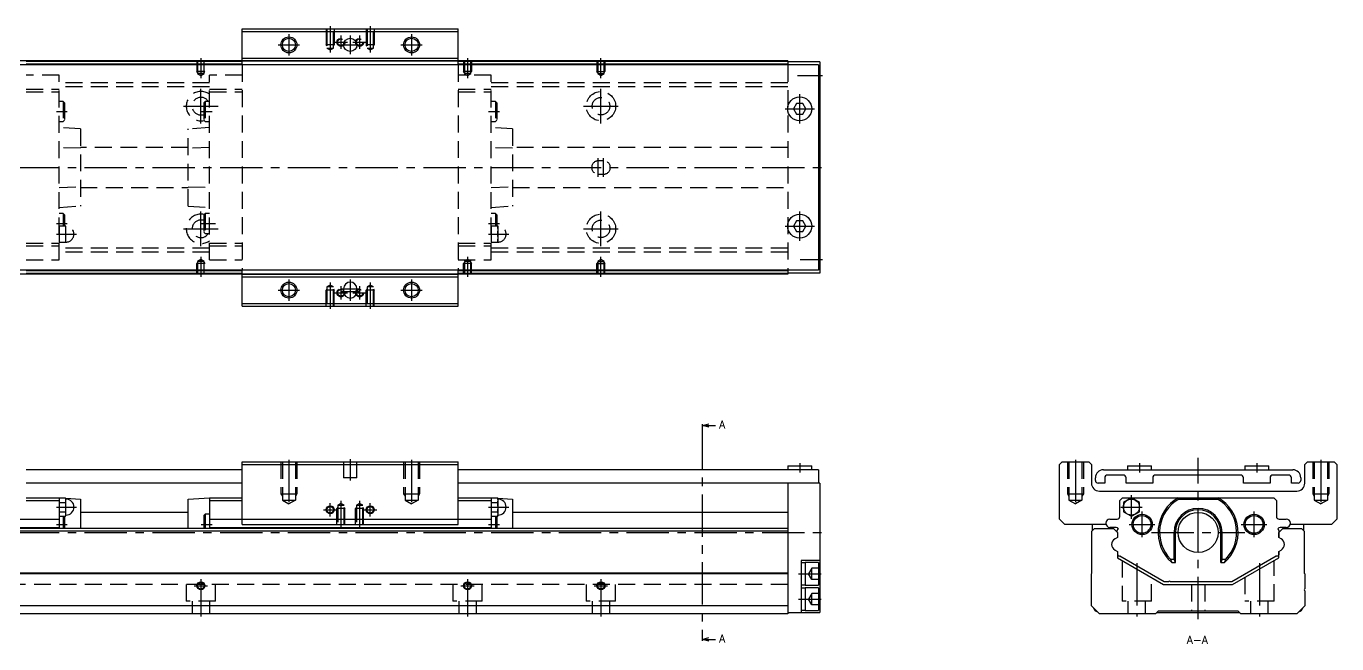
# Model space of a CAD drawing. Extents: x 0 to 934, y -8 to 230.
# Drawn here: x 442.9 to 934.3, y -1.3 to 230.4 of the extents above; entities that cross this region are included whole.
import ezdxf

# ---------------------------------------------------------------- set-up
doc = ezdxf.new("R2010")
doc.units = 0
doc.header["$LTSCALE"] = 0.5
doc.linetypes.add('CENTER', pattern=[50.8, 31.75, -6.35, 6.35, -6.35])
doc.linetypes.add('DASHED', pattern=[19.05, 12.7, -6.35])
for name, color, linetype in [('MSM_CENTER', 1, 'CENTER'), ('MSM_CONTINUOUS', 7, 'CONTINUOUS'), ('MSM_DASHED', 4, 'DASHED'), ('MSM_NARROW', 5, 'CONTINUOUS'), ('MSM_PART_NUMBER', 7, 'CONTINUOUS')]:
    doc.layers.add(name, color=color, linetype=linetype)
doc.styles.get("Standard").update_dxf_attribs({"font": 'txt.shx', "height": 3, "bigfont": 'bigfont.shx'})

msp = doc.modelspace()

# ---------------------------------------------------------------- linework, layer by layer
at = {"layer": 'MSM_CENTER'}
for p, q in [((541.4, 227.38), (541.4, 219.38)), ((556.9, 230.38), (556.9, 220.47)), ((560.9, 226.88), (560.9, 221.88)), ((564.4, 226.88), (564.4, 219.88)), ((567.9, 226.88), (567.9, 221.88)), ((571.9, 230.38), (571.9, 220.47)), ((587.4, 227.38), (587.4, 219.38)), ((537.4, 223.38), (545.4, 223.38)), ((558.4, 224.38), (563.4, 224.38)), ((560.9, 223.38), (567.9, 223.38)), ((565.4, 224.38), (570.4, 224.38)), ((583.4, 223.38), (591.4, 223.38)), ((508.4, 218.38), (508.4, 210.87)), ((608.4, 218.38), (608.4, 210.87)), ((658.4, 210.87), (658.4, 218.38)), ((732.07, 211.88), (741.4, 211.88)), ((508.4, 193.88), (508.4, 206.88)), ((658.4, 193.88), (658.4, 206.88)), ((732.9, 193.88), (732.9, 204.88)), ((454.2, 198.38), (458.3, 198.38)), ((501.9, 200.38), (514.9, 200.38)), ((508.5, 198.38), (512.6, 198.38)), ((616.2, 198.38), (620.3, 198.38)), ((651.9, 200.38), (664.9, 200.38)), ((727.4, 199.38), (738.4, 199.38)), ((185.4, 177.38), (742.4, 177.38)), ((657.4, 173.88), (657.4, 180.88)), ((659.4, 173.88), (659.4, 180.88)), ((508.4, 147.88), (508.4, 160.88)), ((658.4, 147.88), (658.4, 160.88)), ((732.9, 149.88), (732.9, 160.88)), ((454.2, 156.38), (458.3, 156.38)), ((454.2, 152.38), (461.8, 152.38)), ((501.9, 154.38), (514.9, 154.38)), ((508.5, 156.38), (512.6, 156.38)), ((509.8, 156.38), (513.9, 156.38)), ((616.2, 156.38), (620.3, 156.38)), ((616.2, 152.38), (623.8, 152.38)), ((651.9, 154.38), (664.9, 154.38)), ((727.4, 155.38), (738.4, 155.38)), ((508.4, 143.89), (508.4, 136.38)), ((608.4, 143.89), (608.4, 136.38)), ((658.4, 136.38), (658.4, 143.89)), ((733.07, 142.88), (741.4, 142.88)), ((541.4, 135.38), (541.4, 127.38)), ((556.9, 134.29), (556.9, 124.38)), ((560.9, 132.88), (560.9, 127.88)), ((564.4, 135.38), (564.4, 127.38)), ((567.9, 132.88), (567.9, 127.88)), ((571.9, 134.29), (571.9, 124.38)), ((587.4, 135.38), (587.4, 127.38)), ((537.4, 131.38), (545.4, 131.38)), ((558.4, 130.38), (563.4, 130.38)), ((560.9, 131.88), (567.9, 131.88)), ((560.9, 130.88), (567.9, 130.88)), ((565.4, 130.38), (570.4, 130.38)), ((583.4, 131.38), (591.4, 131.38)), ((696.28, 80.12), (696.28, 0.88)), ((541.4, 67.76), (541.4, 50.18)), ((564.4, 68), (564.4, 60)), ((587.4, 67.76), (587.4, 50.18)), ((732.9, 66.5), (732.9, 63)), ((836.27, 67.76), (836.27, 50.18)), ((860.27, 66.5), (860.27, 63)), ((882.27, 8), (882.27, 68.5)), ((904.27, 66.5), (904.27, 63)), ((928.27, 67.76), (928.27, 50.18)), ((857.27, 45.54), (857.27, 54.46)), ((454.2, 50), (461.8, 50)), ((556.9, 46.5), (556.9, 51.5)), ((560.9, 52.41), (560.9, 42.5)), ((567.9, 52.41), (567.9, 42.5)), ((571.9, 46.5), (571.9, 51.5)), ((616.2, 50), (623.8, 50)), ((853.27, 50), (861.27, 50)), ((554.4, 49), (559.4, 49)), ((569.4, 49), (574.4, 49)), ((861.27, 38.7), (861.27, 48.3)), ((903.27, 38.7), (903.27, 48.3)), ((185.4, 40.5), (742.4, 40.5)), ((454.2, 43.5), (458.3, 43.5)), ((508.5, 43.5), (512.6, 43.5)), ((616.2, 43.5), (620.3, 43.5)), ((856.47, 43.5), (866.07, 43.5)), ((864.77, 40.5), (899.77, 40.5)), ((898.47, 43.5), (908.07, 43.5)), ((732.4, 25), (740.9, 25)), ((859.27, 28.97), (859.27, 9)), ((905.27, 28.97), (905.27, 9)), ((505.9, 20.5), (510.9, 20.5)), ((508.4, 23), (508.4, 9)), ((605.9, 20.5), (610.9, 20.5)), ((608.4, 23), (608.4, 9)), ((655.9, 20.5), (660.9, 20.5)), ((658.4, 23), (658.4, 9)), ((732.4, 15.5), (740.9, 15.5))]:
    msp.add_line(p, q, dxfattribs=at)
at = {"layer": 'MSM_CONTINUOUS'}
for p, q in [((523.9, 215.88), (523.9, 229.38)), ((523.9, 229.38), (604.9, 229.38)), ((523.9, 228.38), (604.9, 228.38)), ((604.9, 215.88), (604.9, 229.38)), ((728.4, 217.38), (238.4, 217.38)), ((523.9, 217.18), (442.9, 217.18)), ((523.9, 218.38), (604.9, 218.38)), ((523.9, 217.38), (604.9, 217.38)), ((728.4, 217.18), (604.9, 217.18)), ((728.4, 217.38), (728.4, 215.88)), ((740.4, 216.98), (728.4, 216.98)), ((740.4, 216.98), (740.4, 137.78)), ((739.9, 215.88), (224.9, 215.88)), ((523.9, 216.18), (442.9, 216.18)), ((728.4, 216.18), (604.9, 216.18)), ((739.9, 215.88), (739.9, 138.88)), ((731.74, 201.38), (730.59, 199.38)), ((730.59, 199.38), (731.74, 197.38)), ((734.05, 201.38), (731.74, 201.38)), ((731.74, 197.38), (734.05, 197.38)), ((735.2, 199.38), (734.05, 201.38)), ((734.05, 197.38), (735.2, 199.38)), ((731.74, 157.38), (730.59, 155.38)), ((734.05, 157.38), (731.74, 157.38)), ((735.2, 155.38), (734.05, 157.38)), ((730.59, 155.38), (731.74, 153.38)), ((731.74, 153.38), (734.05, 153.38)), ((734.05, 153.38), (735.2, 155.38)), ((739.9, 138.88), (224.9, 138.88)), ((523.9, 138.58), (442.9, 138.58)), ((523.9, 125.38), (523.9, 138.88)), ((604.9, 125.38), (604.9, 138.88)), ((728.4, 138.58), (604.9, 138.58)), ((728.4, 138.88), (728.4, 137.38)), ((740.4, 137.78), (728.4, 137.78)), ((728.4, 137.38), (238.4, 137.38)), ((523.9, 137.58), (442.9, 137.58)), ((523.9, 137.38), (604.9, 137.38)), ((523.9, 136.38), (604.9, 136.38)), ((728.4, 137.58), (604.9, 137.58)), ((561.9, 131.88), (561.9, 130.88)), ((566.9, 130.88), (566.9, 131.88)), ((523.9, 126.38), (604.9, 126.38)), ((523.9, 125.38), (604.9, 125.38)), ((696.28, 80.62), (698.78, 81.29)), ((696.28, 81.12), (696.28, 80.12)), ((696.28, 80.62), (701.28, 80.62)), ((698.78, 79.95), (696.28, 80.62)), ((523.9, 64), (442.9, 64)), ((523.9, 67), (604.9, 67)), ((523.9, 43.5), (523.9, 67)), ((523.9, 66), (604.9, 66)), ((604.9, 43.5), (604.9, 67)), ((739.9, 64), (604.9, 64)), ((728.4, 65.5), (728.4, 64)), ((728.4, 65.5), (737.4, 65.5)), ((737.4, 64), (737.4, 65.5)), ((739.9, 64), (739.9, 59)), ((830.27, 66), (831.27, 67)), ((830.27, 45.5), (830.27, 66)), ((831.27, 67), (841.27, 67)), ((841.27, 67), (842.27, 66)), ((842.27, 66), (842.27, 59)), ((846.77, 64), (917.77, 64)), ((855.77, 65.5), (864.77, 65.5)), ((855.77, 65.5), (855.77, 64)), ((864.77, 64), (864.77, 65.5)), ((899.77, 65.5), (908.77, 65.5)), ((899.77, 65.5), (899.77, 64)), ((908.77, 64), (908.77, 65.5)), ((922.27, 66), (923.27, 67)), ((922.27, 59), (922.27, 66)), ((923.27, 67), (933.27, 67)), ((933.27, 67), (934.27, 66)), ((934.27, 66), (934.27, 45.5)), ((523.9, 59), (442.9, 59)), ((740.4, 59), (604.9, 59)), ((728.4, 59), (728.4, 10)), ((740.4, 59), (740.4, 10.5)), ((843.77, 60), (843.77, 61)), ((847.27, 59), (844.77, 59)), ((847.27, 61), (847.27, 59)), ((854.27, 62), (848.27, 62)), ((855.27, 59), (855.27, 61)), ((865.27, 59), (855.27, 59)), ((865.27, 61), (865.27, 59)), ((898.27, 62), (866.27, 62)), ((899.27, 59), (899.27, 61)), ((909.27, 59), (899.27, 59)), ((909.27, 61), (909.27, 59)), ((916.27, 62), (910.27, 62)), ((917.27, 59), (917.27, 61)), ((919.77, 59), (917.27, 59)), ((920.77, 61), (920.77, 60)), ((845.27, 56), (919.27, 56)), ((442.9, 53.5), (455.2, 53.5)), ((442.9, 52.5), (455.2, 52.5)), ((455.2, 53.5), (455.77, 53.46)), ((455.2, 53.5), (455.2, 42)), ((455.32, 53.46), (455.2, 53)), ((455.2, 52.41), (455.2, 52.6)), ((455.32, 53.46), (457.67, 53.46)), ((455.32, 51.73), (457.67, 51.73)), ((457.8, 53), (457.67, 53.46)), ((457.7, 53.34), (463.2, 53)), ((457.8, 47), (457.8, 53)), ((463.2, 53), (463.2, 42)), ((503.6, 53), (511.6, 53.5)), ((503.6, 42), (503.6, 53)), ((511.6, 53.5), (523.9, 53.5)), ((511.6, 53.5), (511.6, 42)), ((511.6, 52.5), (523.9, 52.5)), ((604.9, 53.5), (617.2, 53.5)), ((604.9, 52.5), (617.2, 52.5)), ((617.2, 53.5), (617.77, 53.46)), ((617.2, 53.5), (617.2, 42)), ((617.32, 53.46), (617.2, 53)), ((617.2, 52.41), (617.2, 52.6)), ((617.32, 53.46), (619.67, 53.46)), ((617.32, 51.73), (619.67, 51.73)), ((619.8, 53), (619.67, 53.46)), ((619.7, 53.34), (625.2, 53)), ((619.8, 47), (619.8, 53)), ((625.2, 53), (625.2, 42)), ((852.92, 52.5), (853.92, 53.5)), ((852.92, 46.5), (852.92, 52.5)), ((853.92, 53.5), (910.62, 53.5)), ((857.27, 53.46), (854.27, 51.73)), ((854.27, 51.73), (854.27, 48.27)), ((860.27, 51.73), (857.27, 53.46)), ((860.27, 48.27), (860.27, 51.73)), ((874.79, 53.5), (875.04, 53)), ((875.04, 53), (889.5, 53)), ((889.5, 53), (889.76, 53.5)), ((910.62, 53.5), (911.62, 52.5)), ((911.62, 52.5), (911.62, 46.5)), ((349.6, 45.5), (455.2, 45.5)), ((455.2, 47), (455.32, 46.54)), ((455.32, 48.27), (457.67, 48.27)), ((455.32, 46.54), (457.67, 46.54)), ((456.8, 46.54), (456.8, 42)), ((457.3, 46.54), (457.3, 42)), ((457.67, 46.54), (457.8, 47)), ((503.6, 48), (463.2, 48)), ((510, 47.3), (509.5, 46.8)), ((509.5, 46.8), (509.5, 42)), ((511.6, 47.3), (510, 47.3)), ((510, 47.3), (510, 42)), ((511.6, 45.5), (617.2, 45.5)), ((617.2, 47), (617.32, 46.54)), ((617.32, 48.27), (619.67, 48.27)), ((617.32, 46.54), (619.67, 46.54)), ((618.8, 46.54), (618.8, 42)), ((619.3, 46.54), (619.3, 42)), ((619.67, 46.54), (619.8, 47)), ((728.4, 48), (625.2, 48)), ((832.27, 43.5), (830.27, 45.5)), ((849.22, 45.5), (851.92, 45.5)), ((854.27, 48.27), (857.27, 46.54)), ((857.27, 46.54), (860.27, 48.27)), ((912.62, 45.5), (915.32, 45.5)), ((934.27, 45.5), (932.27, 43.5)), ((728.4, 42), (238.4, 42)), ((728.4, 41), (238.4, 41)), ((349.6, 42.4), (455.2, 42.4)), ((511.6, 42.4), (617.2, 42.4)), ((523.9, 43.5), (604.9, 43.5)), ((847.74, 43.5), (832.27, 43.5)), ((842.47, 41), (843.47, 42)), ((842.47, 25.2), (842.47, 41)), ((842.67, 41.2), (842.67, 43.5)), ((843.47, 42), (850.52, 42)), ((851.52, 42.4), (849.22, 42.4)), ((850.52, 42), (852.02, 40.5)), ((850.52, 42), (852.02, 40.5)), ((851.97, 40.55), (851.97, 41.2)), ((852.02, 40.5), (852.02, 38.61)), ((873.27, 30.44), (873.27, 40.5)), ((873.77, 29.22), (873.77, 40.5)), ((890.77, 29.22), (890.77, 40.5)), ((891.27, 30.44), (891.27, 40.5)), ((912.52, 40.5), (914.02, 42)), ((912.57, 40.55), (912.52, 40.5)), ((912.52, 40.5), (912.52, 38.61)), ((912.52, 38.61), (912.52, 40.5)), ((912.57, 41.2), (912.57, 40.55)), ((915.32, 42.4), (913.02, 42.4)), ((914.02, 42), (921.07, 42)), ((932.27, 43.5), (916.81, 43.5)), ((921.07, 42), (922.07, 41)), ((921.87, 41.2), (921.87, 43.5)), ((922.07, 41), (922.07, 25.2)), ((852.02, 38.61), (851.13, 38.1)), ((913.42, 38.1), (912.52, 38.61)), ((733.4, 30), (733.4, 10.5)), ((740.4, 30), (733.4, 30)), ((851.13, 33.9), (852.02, 33.39)), ((852.02, 33.39), (852.02, 31)), ((852.02, 31), (869.34, 21)), ((852.97, 31.61), (852.77, 31.61)), ((869.61, 22), (852.97, 31.61)), ((871.91, 30.44), (873.27, 30.44)), ((873.77, 29.22), (873.27, 30.44)), ((891.27, 30.44), (890.77, 29.22)), ((891.27, 30.44), (892.63, 30.44)), ((911.57, 31.61), (894.93, 22)), ((895.2, 21), (912.52, 31)), ((911.77, 31.61), (911.57, 31.61)), ((912.52, 33.39), (913.42, 33.9)), ((912.52, 33.39), (912.52, 32.13)), ((912.52, 31), (912.52, 33.39)), ((728.4, 25.2), (238.4, 25.2)), ((728.4, 25), (238.4, 25)), ((734.9, 29.15), (733.4, 29.15)), ((739.9, 29.25), (734.9, 29.25)), ((734.9, 29.25), (734.9, 20.75)), ((739.9, 29.25), (739.9, 20.75)), ((842.27, 25), (842.47, 25.2)), ((842.27, 13), (842.27, 25)), ((872.38, 29.22), (873.77, 29.22)), ((890.77, 29.22), (892.16, 29.22)), ((922.07, 25.2), (922.27, 25)), ((922.27, 25), (922.27, 19.4)), ((733.4, 20.85), (734.9, 20.85)), ((734.9, 20.75), (739.9, 20.75)), ((739.9, 19.75), (734.9, 19.75)), ((734.9, 19.75), (734.9, 11.25)), ((739.9, 19.75), (739.9, 11.25)), ((869.34, 21), (895.2, 21)), ((871.12, 22), (869.61, 22)), ((894.93, 22), (871.92, 22)), ((734.9, 19.65), (733.4, 19.65)), ((922.27, 18.6), (922.27, 13)), ((728.4, 13), (238.4, 13)), ((728.4, 10), (238.4, 10)), ((728.4, 10.5), (740.4, 10.5)), ((733.4, 11.35), (734.9, 11.35)), ((734.9, 11.25), (739.9, 11.25)), ((845.27, 10), (842.27, 13)), ((866.27, 10), (845.27, 10)), ((867.27, 11), (866.27, 10)), ((866.77, 10.5), (897.77, 10.5)), ((897.27, 11), (867.27, 11)), ((898.27, 10), (897.27, 11)), ((919.27, 10), (898.27, 10)), ((922.27, 13), (919.27, 10)), ((696.28, 0.38), (698.78, 1.05)), ((696.28, 0.88), (696.28, -0.12)), ((696.28, 0.38), (701.28, 0.38)), ((698.78, -0.29), (696.28, 0.38))]:
    msp.add_line(p, q, dxfattribs=at)
for centre, radius in [((541.4, 223.38), 2.46), ((564.4, 223.38), 2.5), ((587.4, 223.38), 2.46), ((732.9, 199.38), 4.5), ((732.9, 155.38), 4.5), ((541.4, 131.38), 2.46), ((587.4, 131.38), 2.46), ((556.9, 49), 1.23), ((571.9, 49), 1.23), ((857.27, 50), 3), ((861.27, 43.5), 3.8), ((861.27, 43.5), 3.3), ((882.27, 40.5), 7.5), ((903.27, 43.5), 3.8), ((903.27, 43.5), 3.3), ((508.4, 20.5), 1.23), ((608.4, 20.5), 1.23), ((658.4, 20.5), 1.23)]:
    msp.add_circle(centre, radius, dxfattribs=at)
for centre, radius, start, end in [((564.4, 131.88), 2.5, 0, 180), ((564.4, 130.88), 2.5, 180, 0), ((846.77, 61), 3, 90, 180), ((917.77, 61), 3, 0, 90), ((845.27, 59), 3, 180, 270), ((844.77, 60), 1, 180, 270), ((848.27, 61), 1, 90, 180), ((854.27, 61), 1, 0, 90), ((866.27, 61), 1, 90, 180), ((898.27, 61), 1, 0, 90), ((910.27, 61), 1, 90, 180), ((916.27, 61), 1, 0, 90), ((919.27, 59), 3, 270, 0), ((919.77, 60), 1, 270, 0), ((458.5, 52.57), 3.31, 164.2277, 179.4294), ((458.5, 52.63), 3.31, 180.5738, 195.7691), ((468.08, 49.95), 12.89, 172.0306, 179.7562), ((468.65, 50.1), 13.46, 180.407, 187.8062), ((454.49, 52.56), 3.31, 0.5738, 15.7691), ((454.49, 52.63), 3.31, 344.2277, 359.4294), ((444.9, 49.94), 12.89, 0.2452, 7.968), ((444.34, 50.1), 13.46, 352.1938, 359.593), ((457.8, 50), 3, 270, 90), ((620.5, 52.57), 3.31, 164.2277, 179.4294), ((620.5, 52.63), 3.31, 180.5738, 195.7691), ((630.08, 49.95), 12.89, 172.0306, 179.7562), ((630.65, 50.1), 13.46, 180.407, 187.8062), ((616.49, 52.56), 3.31, 0.5738, 15.7691), ((616.49, 52.63), 3.31, 344.2277, 359.4294), ((606.9, 49.94), 12.89, 0.2452, 7.968), ((606.34, 50.1), 13.46, 352.1938, 359.593), ((619.8, 50), 3, 270, 90), ((882.27, 40.5), 15, 119.9264, 228.7639), ((882.27, 40.5), 14.44, 120.051, 224.1514), ((882.27, 40.5), 9, 0, 180), ((882.27, 40.5), 14.44, 315.8486, 59.949), ((882.27, 40.5), 15, 311.2361, 60.0736), ((458.5, 47.37), 3.31, 164.2277, 179.4294), ((458.5, 47.44), 3.31, 180.5738, 195.7691), ((454.49, 47.37), 3.31, 0.5738, 15.7691), ((454.49, 47.43), 3.31, 344.2277, 359.4294), ((620.5, 47.37), 3.31, 164.2277, 179.4294), ((620.5, 47.44), 3.31, 180.5738, 195.7691), ((616.49, 47.37), 3.31, 0.5738, 15.7691), ((616.49, 47.43), 3.31, 344.2277, 359.4294), ((849.22, 43.95), 1.55, 90, 270), ((851.92, 46.5), 1, 270, 0), ((882.27, 40.5), 8.5, 0, 180), ((912.62, 46.5), 1, 180, 270), ((915.32, 43.95), 1.55, 270, 90), ((851.52, 41.4), 1, 30.0919, 90), ((852.77, 41.2), 0.8, 118.7489, 180), ((913.02, 41.4), 1, 90, 149.9081), ((911.77, 41.2), 0.8, 0, 61.2511), ((852.43, 35.85), 2.6, 120, 176.5893), ((852.43, 36.15), 2.6, 183.4107, 240), ((912.12, 35.85), 2.6, 3.4107, 60), ((912.12, 36.15), 2.6, 300, 356.5893), ((852.77, 32.41), 0.8, 200.3641, 270), ((884.5, 34.62), 13.26, 198.3686, 204.03), ((879.98, 34.65), 13.33, 335.9851, 341.6163), ((911.77, 32.41), 0.8, 270, 339.6276), ((871.52, 21.7), 0.5, 36.8699, 143.1301), ((922.57, 19), 0.5, 126.8699, 233.1301), ((845.67, 13.5), 3, 201.8137, 248.1863), ((918.87, 13.5), 3, 291.8151, 338.1849)]:
    msp.add_arc(centre, radius, start, end, dxfattribs=at)
at = {"layer": 'MSM_DASHED'}
for p, q in [((555.4, 229.38), (555.4, 223.38)), ((555.67, 229.38), (555.67, 222.18)), ((558.13, 222.18), (558.13, 229.38)), ((558.4, 229.38), (558.4, 223.38)), ((570.4, 229.38), (570.4, 223.38)), ((570.67, 229.38), (570.67, 222.18)), ((573.13, 222.18), (573.13, 229.38)), ((573.4, 229.38), (573.4, 223.38)), ((558.4, 223.38), (555.4, 223.38)), ((555.67, 222.91), (555.4, 223.38)), ((555.67, 222.18), (558.13, 222.18)), ((555.67, 222.18), (556.9, 221.47)), ((556.9, 221.47), (558.13, 222.18)), ((558.13, 222.91), (558.4, 223.38)), ((573.4, 223.38), (570.4, 223.38)), ((570.67, 222.91), (570.4, 223.38)), ((570.67, 222.18), (573.13, 222.18)), ((570.67, 222.18), (571.9, 221.47)), ((571.9, 221.47), (573.13, 222.18)), ((573.13, 222.91), (573.4, 223.38)), ((506.9, 217.38), (506.9, 213.38)), ((507.17, 217.38), (507.17, 212.58)), ((509.63, 212.58), (509.63, 217.38)), ((604.9, 217.38), (523.9, 217.38)), ((606.9, 217.38), (606.9, 213.38)), ((607.17, 217.38), (607.17, 212.58)), ((609.63, 212.58), (609.63, 217.38)), ((609.9, 217.38), (609.9, 213.38)), ((656.9, 217.38), (656.9, 213.38)), ((657.17, 217.38), (657.17, 212.58)), ((659.63, 212.58), (659.63, 217.38)), ((659.9, 217.38), (659.9, 213.38)), ((455.2, 211.98), (442.9, 211.98)), ((455.2, 142.78), (455.2, 211.98)), ((509.9, 213.38), (506.9, 213.38)), ((507.17, 212.91), (506.9, 213.38)), ((509.63, 212.58), (507.17, 212.58)), ((507.17, 212.58), (508.4, 211.87)), ((508.4, 211.87), (509.63, 212.58)), ((509.63, 212.91), (509.9, 213.38)), ((523.9, 211.98), (511.6, 211.98)), ((511.6, 142.78), (511.6, 211.98)), ((523.9, 215.88), (523.9, 138.88)), ((604.9, 215.88), (604.9, 138.88)), ((617.2, 211.98), (604.9, 211.98)), ((609.9, 213.38), (606.9, 213.38)), ((607.17, 212.91), (606.9, 213.38)), ((609.63, 212.58), (607.17, 212.58)), ((607.17, 212.58), (608.4, 211.87)), ((608.4, 211.87), (609.63, 212.58)), ((609.63, 212.91), (609.9, 213.38)), ((617.2, 142.78), (617.2, 211.98)), ((656.9, 213.38), (659.9, 213.38)), ((657.17, 212.91), (656.9, 213.38)), ((657.17, 212.58), (659.63, 212.58)), ((657.17, 212.58), (658.4, 211.87)), ((658.4, 211.87), (659.63, 212.58)), ((659.63, 212.91), (659.9, 213.38)), ((728.4, 215.88), (728.4, 138.88)), ((442.9, 206.73), (455.2, 206.73)), ((511.6, 209.13), (455.2, 209.13)), ((511.6, 207.63), (455.2, 207.63)), ((511.6, 206.73), (523.9, 206.73)), ((604.9, 206.73), (617.2, 206.73)), ((728.4, 209.13), (617.2, 209.13)), ((728.4, 207.63), (617.2, 207.63)), ((442.9, 205.73), (455.2, 205.73)), ((456.8, 202.18), (455.2, 202.18)), ((457.3, 201.68), (456.8, 202.18)), ((456.8, 202.18), (456.8, 194.58)), ((457.3, 201.68), (457.3, 195.08)), ((510, 202.18), (509.5, 201.68)), ((509.5, 201.68), (509.5, 195.08)), ((511.6, 202.18), (510, 202.18)), ((510, 202.18), (510, 194.58)), ((511.6, 205.73), (523.9, 205.73)), ((604.9, 205.73), (617.2, 205.73)), ((618.8, 202.18), (617.2, 202.18)), ((619.3, 201.68), (618.8, 202.18)), ((618.8, 202.18), (618.8, 194.58)), ((619.3, 201.68), (619.3, 195.08)), ((455.2, 194.58), (456.8, 194.58)), ((463.2, 191.82), (455.2, 192.38)), ((456.8, 194.58), (457.3, 195.08)), ((463.2, 191.82), (463.2, 162.93)), ((511.6, 192.38), (503.6, 191.82)), ((503.6, 162.93), (503.6, 191.82)), ((509.5, 195.08), (510, 194.58)), ((510, 194.58), (511.6, 194.58)), ((617.2, 194.58), (618.8, 194.58)), ((625.2, 191.82), (617.2, 192.38)), ((618.8, 194.58), (619.3, 195.08)), ((625.2, 191.82), (625.2, 162.93)), ((463.2, 184.61), (455.2, 184.86)), ((503.6, 184.88), (463.2, 184.88)), ((511.6, 184.86), (503.6, 184.61)), ((625.2, 184.61), (617.2, 184.86)), ((728.4, 184.88), (625.2, 184.88)), ((659.4, 179.88), (657.4, 179.88)), ((657.4, 174.88), (659.4, 174.88)), ((455.2, 169.89), (463.2, 170.14)), ((463.2, 169.88), (503.6, 169.88)), ((503.6, 170.14), (511.6, 169.89)), ((617.2, 169.89), (625.2, 170.14)), ((625.2, 169.88), (728.4, 169.88)), ((455.2, 162.38), (463.2, 162.93)), ((503.6, 162.93), (511.6, 162.38)), ((617.2, 162.38), (625.2, 162.93)), ((456.8, 160.18), (455.2, 160.18)), ((456.8, 160.18), (456.8, 155.38)), ((457.3, 159.68), (456.8, 160.18)), ((457.3, 159.68), (457.3, 155.38)), ((510, 160.18), (509.5, 159.68)), ((509.5, 159.68), (509.5, 153.08)), ((511.6, 160.18), (510, 160.18)), ((510, 160.18), (510, 152.58)), ((618.8, 160.18), (617.2, 160.18)), ((618.8, 160.18), (618.8, 155.38)), ((619.3, 159.68), (618.8, 160.18)), ((619.3, 159.68), (619.3, 155.38)), ((457.8, 155.38), (455.2, 155.38)), ((455.32, 152.38), (457.67, 152.38)), ((457.8, 149.38), (457.8, 155.38)), ((509.5, 153.08), (510, 152.58)), ((510, 152.58), (511.6, 152.58)), ((619.8, 155.38), (617.2, 155.38)), ((617.32, 152.38), (619.67, 152.38)), ((619.8, 149.38), (619.8, 155.38)), ((442.9, 149.03), (455.2, 149.03)), ((442.9, 148.03), (455.2, 148.03)), ((455.2, 149.38), (457.8, 149.38)), ((511.6, 149.03), (523.9, 149.03)), ((511.6, 148.03), (523.9, 148.03)), ((604.9, 149.03), (617.2, 149.03)), ((604.9, 148.03), (617.2, 148.03)), ((617.2, 149.38), (619.8, 149.38)), ((442.9, 142.78), (455.2, 142.78)), ((511.6, 147.13), (455.2, 147.13)), ((511.6, 145.63), (455.2, 145.63)), ((508.4, 142.89), (507.17, 142.18)), ((509.63, 142.18), (508.4, 142.89)), ((511.6, 142.78), (523.9, 142.78)), ((604.9, 142.78), (617.2, 142.78)), ((608.4, 142.89), (607.17, 142.18)), ((609.63, 142.18), (608.4, 142.89)), ((728.4, 147.13), (617.2, 147.13)), ((728.4, 145.63), (617.2, 145.63)), ((658.4, 142.89), (657.17, 142.18)), ((659.63, 142.18), (658.4, 142.89)), ((507.17, 141.84), (506.9, 141.38)), ((509.9, 141.38), (506.9, 141.38)), ((506.9, 137.38), (506.9, 141.38)), ((509.63, 142.18), (507.17, 142.18)), ((507.17, 142.18), (507.17, 137.38)), ((509.63, 137.38), (509.63, 142.18)), ((509.63, 141.84), (509.9, 141.38)), ((607.17, 141.84), (606.9, 141.38)), ((609.9, 141.38), (606.9, 141.38)), ((606.9, 137.38), (606.9, 141.38)), ((609.63, 142.18), (607.17, 142.18)), ((607.17, 142.18), (607.17, 137.38)), ((609.63, 137.38), (609.63, 142.18)), ((609.63, 141.84), (609.9, 141.38)), ((609.9, 137.38), (609.9, 141.38)), ((657.17, 141.84), (656.9, 141.38)), ((656.9, 141.38), (659.9, 141.38)), ((656.9, 137.38), (656.9, 141.38)), ((657.17, 142.18), (659.63, 142.18)), ((657.17, 142.18), (657.17, 137.38)), ((659.63, 137.38), (659.63, 142.18)), ((659.63, 141.84), (659.9, 141.38)), ((659.9, 137.38), (659.9, 141.38)), ((604.9, 137.38), (523.9, 137.38)), ((556.9, 133.29), (555.67, 132.58)), ((558.13, 132.58), (556.9, 133.29)), ((571.9, 133.29), (570.67, 132.58)), ((573.13, 132.58), (571.9, 133.29)), ((555.67, 131.84), (555.4, 131.38)), ((555.4, 125.38), (555.4, 131.38)), ((558.4, 131.38), (555.4, 131.38)), ((555.67, 132.58), (555.67, 125.38)), ((558.13, 132.58), (555.67, 132.58)), ((558.13, 125.38), (558.13, 132.58)), ((558.13, 131.84), (558.4, 131.38)), ((558.4, 125.38), (558.4, 131.38)), ((570.67, 131.84), (570.4, 131.38)), ((570.4, 125.38), (570.4, 131.38)), ((573.4, 131.38), (570.4, 131.38)), ((570.67, 132.58), (570.67, 125.38)), ((573.13, 132.58), (570.67, 132.58)), ((573.13, 125.38), (573.13, 132.58)), ((573.13, 131.84), (573.4, 131.38)), ((573.4, 125.38), (573.4, 131.38)), ((538.4, 67), (538.4, 55)), ((538.94, 67), (538.94, 52.6)), ((543.85, 67), (543.85, 52.6)), ((544.4, 67), (544.4, 55)), ((561.9, 67), (561.9, 61)), ((566.9, 61), (566.9, 67)), ((584.4, 67), (584.4, 55)), ((584.94, 67), (584.94, 52.6)), ((589.85, 67), (589.85, 52.6)), ((590.4, 67), (590.4, 55)), ((833.27, 67), (833.27, 55)), ((833.81, 67), (833.81, 52.6)), ((838.73, 67), (838.73, 52.6)), ((839.27, 67), (839.27, 55)), ((925.27, 67), (925.27, 55)), ((925.81, 67), (925.81, 52.6)), ((930.73, 67), (930.73, 52.6)), ((931.27, 67), (931.27, 55)), ((566.9, 61), (561.9, 61)), ((538.4, 55), (544.4, 55)), ((538.4, 55), (538.94, 54.06)), ((544.4, 55), (543.85, 54.06)), ((584.4, 55), (590.4, 55)), ((584.4, 55), (584.94, 54.06)), ((590.4, 55), (589.85, 54.06)), ((833.27, 55), (839.27, 55)), ((833.27, 55), (833.81, 54.06)), ((839.27, 55), (838.73, 54.06)), ((925.27, 55), (931.27, 55)), ((925.27, 55), (925.81, 54.06)), ((931.27, 55), (930.73, 54.06)), ((538.94, 52.6), (543.85, 52.6)), ((538.94, 52.6), (541.4, 51.18)), ((543.85, 52.6), (541.4, 51.18)), ((559.67, 49.97), (559.4, 49.5)), ((562.4, 49.5), (559.4, 49.5)), ((559.4, 43.5), (559.4, 49.5)), ((560.9, 51.41), (559.67, 50.7)), ((559.67, 50.7), (559.67, 43.5)), ((559.67, 50.7), (562.13, 50.7)), ((562.13, 50.7), (560.9, 51.41)), ((562.13, 43.5), (562.13, 50.7)), ((562.13, 49.97), (562.4, 49.5)), ((562.4, 43.5), (562.4, 49.5)), ((566.67, 49.97), (566.4, 49.5)), ((569.4, 49.5), (566.4, 49.5)), ((566.4, 43.5), (566.4, 49.5)), ((567.9, 51.41), (566.67, 50.7)), ((566.67, 50.7), (566.67, 43.5)), ((566.67, 50.7), (569.13, 50.7)), ((569.13, 50.7), (567.9, 51.41)), ((569.13, 43.5), (569.13, 50.7)), ((569.13, 49.97), (569.4, 49.5)), ((569.4, 43.5), (569.4, 49.5)), ((584.94, 52.6), (589.85, 52.6)), ((584.94, 52.6), (587.4, 51.18)), ((589.85, 52.6), (587.4, 51.18)), ((833.81, 52.6), (838.73, 52.6)), ((833.81, 52.6), (836.27, 51.18)), ((838.73, 52.6), (836.27, 51.18)), ((925.81, 52.6), (930.73, 52.6)), ((925.81, 52.6), (928.27, 51.18)), ((930.73, 52.6), (928.27, 51.18)), ((853.77, 29.99), (853.77, 14.7)), ((910.77, 14.7), (910.77, 29.99)), ((737.4, 27.12), (736.17, 25)), ((737.4, 22.88), (736.17, 25)), ((737.4, 22.88), (737.4, 27.12)), ((739.9, 27.12), (737.4, 27.12)), ((737.4, 25), (739.9, 25)), ((728.4, 21), (238.4, 21)), ((502.9, 21), (502.9, 14.7)), ((513.9, 14.7), (513.9, 21)), ((602.9, 21), (602.9, 14.7)), ((613.9, 14.7), (613.9, 21)), ((652.9, 21), (652.9, 14.7)), ((663.9, 14.7), (663.9, 21)), ((739.9, 22.88), (737.4, 22.88)), ((864.77, 14.7), (864.77, 23.64)), ((879.77, 21), (879.77, 11)), ((884.77, 21), (884.77, 11)), ((899.77, 23.64), (899.77, 14.7)), ((737.4, 17.62), (736.17, 15.5)), ((737.4, 13.38), (736.17, 15.5)), ((737.4, 13.38), (737.4, 17.62)), ((739.9, 17.62), (737.4, 17.62)), ((737.4, 15.5), (739.9, 15.5)), ((513.9, 14.7), (502.9, 14.7)), ((505.1, 14.7), (505.1, 10)), ((511.7, 10), (511.7, 14.7)), ((613.9, 14.7), (602.9, 14.7)), ((605.1, 14.7), (605.1, 10)), ((611.7, 10), (611.7, 14.7)), ((663.9, 14.7), (652.9, 14.7)), ((655.1, 14.7), (655.1, 10)), ((661.7, 10), (661.7, 14.7)), ((739.9, 13.38), (737.4, 13.38)), ((864.77, 14.7), (853.77, 14.7)), ((855.97, 14.7), (855.97, 10)), ((862.57, 10), (862.57, 14.7)), ((910.77, 14.7), (899.77, 14.7)), ((901.97, 14.7), (901.97, 10)), ((908.57, 10), (908.57, 14.7))]:
    msp.add_line(p, q, dxfattribs=at)
for centre, radius in [((560.9, 224.38), 1.5), ((560.9, 224.38), 1.23), ((567.9, 224.38), 1.5), ((567.9, 224.38), 1.23), ((658.4, 200.38), 5.5), ((658.4, 200.38), 3.3), ((658.4, 154.38), 5.5), ((658.4, 154.38), 3.3), ((560.9, 130.38), 1.5), ((560.9, 130.38), 1.23), ((567.9, 130.38), 1.5), ((567.9, 130.38), 1.23)]:
    msp.add_circle(centre, radius, dxfattribs=at)
for centre, radius, start, end in [((508.4, 200.38), 5.5, 54.4215, 282.3182), ((508.4, 200.38), 3.3, 33.0557, 289.4712), ((657.4, 177.38), 2.5, 90, 270), ((659.4, 177.38), 2.5, 270, 90), ((508.4, 154.38), 5.5, 77.6818, 305.5785), ((508.4, 154.38), 3.3, 70.5288, 326.9443), ((464.89, 153.83), 9.69, 170.8086, 179.713), ((464.89, 153.92), 9.7, 180.2886, 189.1898), ((464.89, 150.83), 9.69, 170.8086, 179.713), ((448.1, 153.83), 9.7, 0.2886, 9.1898), ((448.1, 153.92), 9.69, 350.8086, 359.713), ((448.1, 150.83), 9.7, 0.2886, 9.1898), ((457.8, 152.38), 3, 270, 90), ((626.89, 153.83), 9.69, 170.8086, 179.713), ((626.89, 153.92), 9.7, 180.2886, 189.1898), ((626.89, 150.83), 9.69, 170.8086, 179.713), ((610.1, 153.83), 9.7, 0.2886, 9.1898), ((610.1, 153.92), 9.69, 350.8086, 359.713), ((610.1, 150.83), 9.7, 0.2886, 9.1898), ((619.8, 152.38), 3, 270, 90), ((464.89, 150.92), 9.7, 180.2886, 189.1898), ((448.1, 150.92), 9.69, 350.8086, 359.713), ((626.89, 150.92), 9.7, 180.2886, 189.1898), ((610.1, 150.92), 9.69, 350.8086, 359.713)]:
    msp.add_arc(centre, radius, start, end, dxfattribs=at)
at = {"layer": 'MSM_NARROW'}
for centre, radius in [((541.4, 223.38), 3), ((587.4, 223.38), 3), ((541.4, 131.38), 3), ((587.4, 131.38), 3), ((556.9, 49), 1.5), ((571.9, 49), 1.5), ((508.4, 20.5), 1.5), ((608.4, 20.5), 1.5), ((658.4, 20.5), 1.5)]:
    msp.add_circle(centre, radius, dxfattribs=at)

# ---------------------------------------------------------------- texts
at = {"layer": 'MSM_PART_NUMBER'}
for s, p in [('A', (702.69, 79.49)), ('A', (702.69, -0.75)), ('A-A', (878.01, -1.28))]:
    msp.add_text(s, height=3, dxfattribs=at).set_placement(p)

doc.saveas('drawing.dxf')
